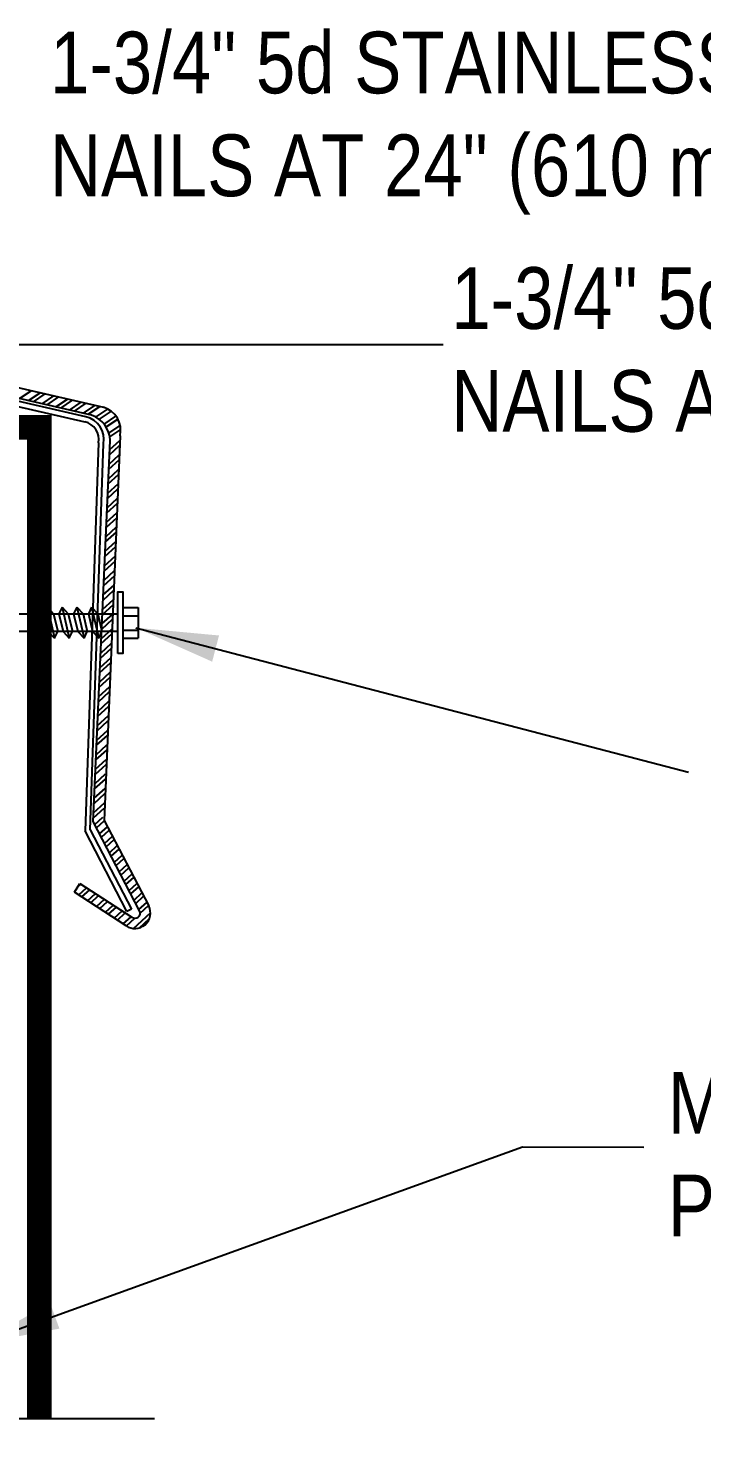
# Model space of a CAD drawing. Header units: inches. Extents: x -763.7 to -743.6, y -96.2 to -79.4.
# Drawn here: x -759.799 to -757.754, y -86.009 to -81.698 of the extents above; entities that cross this region are included whole.
import ezdxf

# ---------------------------------------------------------------- set-up
doc = ezdxf.new("R2010")
doc.units = ezdxf.units.IN
doc.header["$MEASUREMENT"] = 0
doc.layers.get('0').update_dxf_attribs({"linetype": 'CONTINUOUS'})
for name, color, linetype in [('FSBP-ACCESSORY-FIRESTONE', 7, 'CONTINUOUS'), ('FSBP-ACCESSORY-OTHER', 7, 'CONTINUOUS'), ('FSBP-ANNO-LABEL', 7, 'CONTINUOUS'), ('FSBP-ANNO-NOTE', 7, 'CONTINUOUS'), ('FSBP-MEMBRANE', 7, 'CONTINUOUS'), ('FSBP-WALL-CURB', 9, 'CONTINUOUS')]:
    doc.layers.add(name, color=color, linetype=linetype)
doc.styles.add('ARIAL_NAR', font='ARIALN.TTF')
doc.dimstyles.new('FSBP-LEADER', dxfattribs={"dimtxt": 0.1875, "dimasz": 0.25, "dimexe": 0.0625, "dimexo": 0.125, "dimgap": 0.125, "dimtad": 0, "dimtih": 1, "dimtoh": 1, "dimdec": 4, "dimzin": 0, "dimdsep": 46, "dimlunit": 4, "dimtxsty": 'ARIAL_NAR', "dimcen": 0.09375, "dimclrd": 256, "dimclre": 256, "dimclrt": 256, "dimadec": 0, "dimazin": 0, "dimtfac": 1, "dimtdec": 4, "dimtofl": 0, "dimtmove": 0, "dimatfit": 3, "dimfxl": 0, "dimtolj": 1, "dimtzin": 0, "dimlwd": -1, "dimlwe": -1, "dimarcsym": 0})

msp = doc.modelspace()

# ---------------------------------------------------------------- linework, layer by layer
for p, q in [((-759.7859, -83.458), (-759.7956, -83.4783)), ((-759.7859, -83.458), (-759.7956, -83.4783)), ((-759.7859, -83.458), (-759.7956, -83.4783)), ((-759.7859, -83.458), (-759.7956, -83.4783)), ((-759.7859, -83.458), (-759.7956, -83.4783)), ((-759.7859, -83.458), (-759.7956, -83.4783)), ((-759.7859, -83.458), (-759.7956, -83.4783)), ((-759.7859, -83.458), (-759.7956, -83.4783)), ((-759.7859, -83.458), (-759.7956, -83.4783)), ((-759.7859, -83.458), (-759.7956, -83.4783)), ((-759.7859, -83.458), (-759.7956, -83.4783)), ((-759.7859, -83.458), (-759.7956, -83.4783)), ((-759.7859, -83.458), (-759.7956, -83.4783)), ((-759.7859, -83.458), (-759.7956, -83.4783)), ((-759.7859, -83.458), (-759.7956, -83.4783)), ((-759.7859, -83.458), (-759.7956, -83.4783)), ((-759.7956, -83.4783), (-759.7831, -83.5317)), ((-759.7956, -83.4783), (-759.7831, -83.5317)), ((-759.7956, -83.4783), (-759.7831, -83.5317)), ((-759.7956, -83.4783), (-759.7831, -83.5317)), ((-759.7956, -83.4783), (-759.7831, -83.5317)), ((-759.7956, -83.4783), (-759.7831, -83.5317)), ((-759.7956, -83.4783), (-759.7831, -83.5317)), ((-759.7956, -83.4783), (-759.7831, -83.5317)), ((-759.7956, -83.4783), (-759.7831, -83.5317)), ((-759.7956, -83.4783), (-759.7831, -83.5317)), ((-759.7956, -83.4783), (-759.7831, -83.5317)), ((-759.7956, -83.4783), (-759.7831, -83.5317)), ((-759.7956, -83.4783), (-759.7831, -83.5317)), ((-759.7956, -83.4783), (-759.7831, -83.5317)), ((-759.7956, -83.4783), (-759.7831, -83.5317)), ((-759.7956, -83.4783), (-759.7831, -83.5317)), ((-759.7859, -83.458), (-759.764, -83.5521)), ((-759.7859, -83.458), (-759.7671, -83.4783)), ((-759.7859, -83.458), (-759.764, -83.5521)), ((-759.7859, -83.458), (-759.7671, -83.4783)), ((-759.7859, -83.458), (-759.764, -83.5521)), ((-759.7859, -83.458), (-759.7671, -83.4783)), ((-759.7859, -83.458), (-759.764, -83.5521)), ((-759.7859, -83.458), (-759.7671, -83.4783)), ((-759.7859, -83.458), (-759.764, -83.5521)), ((-759.7859, -83.458), (-759.7671, -83.4783)), ((-759.7859, -83.458), (-759.764, -83.5521)), ((-759.7859, -83.458), (-759.7671, -83.4783)), ((-759.7859, -83.458), (-759.764, -83.5521)), ((-759.7859, -83.458), (-759.7671, -83.4783)), ((-759.7859, -83.458), (-759.764, -83.5521)), ((-759.7859, -83.458), (-759.7671, -83.4783)), ((-759.7859, -83.458), (-759.764, -83.5521)), ((-759.7859, -83.458), (-759.7671, -83.4783)), ((-759.7859, -83.458), (-759.764, -83.5521)), ((-759.7859, -83.458), (-759.7671, -83.4783)), ((-759.7859, -83.458), (-759.764, -83.5521)), ((-759.7859, -83.458), (-759.7671, -83.4783)), ((-759.7859, -83.458), (-759.764, -83.5521)), ((-759.7859, -83.458), (-759.7671, -83.4783)), ((-759.7859, -83.458), (-759.764, -83.5521)), ((-759.7859, -83.458), (-759.7671, -83.4783)), ((-759.7859, -83.458), (-759.764, -83.5521)), ((-759.7859, -83.458), (-759.7671, -83.4783)), ((-759.7859, -83.458), (-759.764, -83.5521)), ((-759.7859, -83.458), (-759.7671, -83.4783)), ((-759.7859, -83.458), (-759.764, -83.5521)), ((-759.7859, -83.458), (-759.7671, -83.4783)), ((-759.7671, -83.4783), (-759.7546, -83.5316)), ((-759.7671, -83.4783), (-759.7546, -83.5316)), ((-759.7671, -83.4783), (-759.7546, -83.5316)), ((-759.7671, -83.4783), (-759.7546, -83.5316)), ((-759.7671, -83.4783), (-759.7546, -83.5316)), ((-759.7671, -83.4783), (-759.7546, -83.5316)), ((-759.7671, -83.4783), (-759.7546, -83.5316)), ((-759.7671, -83.4783), (-759.7546, -83.5316)), ((-759.7671, -83.4783), (-759.7546, -83.5316)), ((-759.7671, -83.4783), (-759.7546, -83.5316)), ((-759.7671, -83.4783), (-759.7546, -83.5316)), ((-759.7671, -83.4783), (-759.7546, -83.5316)), ((-759.7671, -83.4783), (-759.7546, -83.5316)), ((-759.7671, -83.4783), (-759.7546, -83.5316)), ((-759.7671, -83.4783), (-759.7546, -83.5316)), ((-759.7671, -83.4783), (-759.7546, -83.5316)), ((-759.7412, -83.458), (-759.7508, -83.4783)), ((-759.7412, -83.458), (-759.7508, -83.4783)), ((-759.7412, -83.458), (-759.7508, -83.4783)), ((-759.7412, -83.458), (-759.7508, -83.4783)), ((-759.7412, -83.458), (-759.7508, -83.4783)), ((-759.7412, -83.458), (-759.7508, -83.4783)), ((-759.7412, -83.458), (-759.7508, -83.4783)), ((-759.7412, -83.458), (-759.7508, -83.4783)), ((-759.7412, -83.458), (-759.7508, -83.4783)), ((-759.7412, -83.458), (-759.7508, -83.4783)), ((-759.7412, -83.458), (-759.7508, -83.4783)), ((-759.7412, -83.458), (-759.7508, -83.4783)), ((-759.7412, -83.458), (-759.7508, -83.4783)), ((-759.7412, -83.458), (-759.7508, -83.4783)), ((-759.7412, -83.458), (-759.7508, -83.4783)), ((-759.7412, -83.458), (-759.7508, -83.4783)), ((-759.7508, -83.4783), (-759.7383, -83.5317)), ((-759.7508, -83.4783), (-759.7383, -83.5317)), ((-759.7508, -83.4783), (-759.7383, -83.5317)), ((-759.7508, -83.4783), (-759.7383, -83.5317)), ((-759.7508, -83.4783), (-759.7383, -83.5317)), ((-759.7508, -83.4783), (-759.7383, -83.5317)), ((-759.7508, -83.4783), (-759.7383, -83.5317)), ((-759.7508, -83.4783), (-759.7383, -83.5317)), ((-759.7508, -83.4783), (-759.7383, -83.5317)), ((-759.7508, -83.4783), (-759.7383, -83.5317)), ((-759.7508, -83.4783), (-759.7383, -83.5317)), ((-759.7508, -83.4783), (-759.7383, -83.5317)), ((-759.7508, -83.4783), (-759.7383, -83.5317)), ((-759.7508, -83.4783), (-759.7383, -83.5317)), ((-759.7508, -83.4783), (-759.7383, -83.5317)), ((-759.7508, -83.4783), (-759.7383, -83.5317)), ((-759.7412, -83.458), (-759.7192, -83.5521)), ((-759.7412, -83.458), (-759.7223, -83.4783)), ((-759.7412, -83.458), (-759.7192, -83.5521)), ((-759.7412, -83.458), (-759.7223, -83.4783)), ((-759.7412, -83.458), (-759.7192, -83.5521)), ((-759.7412, -83.458), (-759.7223, -83.4783)), ((-759.7412, -83.458), (-759.7192, -83.5521)), ((-759.7412, -83.458), (-759.7223, -83.4783)), ((-759.7412, -83.458), (-759.7192, -83.5521)), ((-759.7412, -83.458), (-759.7223, -83.4783)), ((-759.7412, -83.458), (-759.7192, -83.5521)), ((-759.7412, -83.458), (-759.7223, -83.4783)), ((-759.7412, -83.458), (-759.7192, -83.5521)), ((-759.7412, -83.458), (-759.7223, -83.4783)), ((-759.7412, -83.458), (-759.7192, -83.5521)), ((-759.7412, -83.458), (-759.7223, -83.4783)), ((-759.7412, -83.458), (-759.7192, -83.5521)), ((-759.7412, -83.458), (-759.7223, -83.4783)), ((-759.7412, -83.458), (-759.7192, -83.5521)), ((-759.7412, -83.458), (-759.7223, -83.4783)), ((-759.7412, -83.458), (-759.7192, -83.5521)), ((-759.7412, -83.458), (-759.7223, -83.4783)), ((-759.7412, -83.458), (-759.7192, -83.5521)), ((-759.7412, -83.458), (-759.7223, -83.4783)), ((-759.7412, -83.458), (-759.7192, -83.5521)), ((-759.7412, -83.458), (-759.7223, -83.4783)), ((-759.7412, -83.458), (-759.7192, -83.5521)), ((-759.7412, -83.458), (-759.7223, -83.4783)), ((-759.7412, -83.458), (-759.7192, -83.5521)), ((-759.7412, -83.458), (-759.7223, -83.4783)), ((-759.7412, -83.458), (-759.7192, -83.5521)), ((-759.7412, -83.458), (-759.7223, -83.4783)), ((-759.7223, -83.4783), (-759.7098, -83.5316)), ((-759.7223, -83.4783), (-759.7098, -83.5316)), ((-759.7223, -83.4783), (-759.7098, -83.5316)), ((-759.7223, -83.4783), (-759.7098, -83.5316)), ((-759.7223, -83.4783), (-759.7098, -83.5316)), ((-759.7223, -83.4783), (-759.7098, -83.5316)), ((-759.7223, -83.4783), (-759.7098, -83.5316)), ((-759.7223, -83.4783), (-759.7098, -83.5316)), ((-759.7223, -83.4783), (-759.7098, -83.5316)), ((-759.7223, -83.4783), (-759.7098, -83.5316)), ((-759.7223, -83.4783), (-759.7098, -83.5316)), ((-759.7223, -83.4783), (-759.7098, -83.5316)), ((-759.7223, -83.4783), (-759.7098, -83.5316)), ((-759.7223, -83.4783), (-759.7098, -83.5316)), ((-759.7223, -83.4783), (-759.7098, -83.5316)), ((-759.7223, -83.4783), (-759.7098, -83.5316)), ((-759.6964, -83.458), (-759.7061, -83.4783)), ((-759.6964, -83.458), (-759.7061, -83.4783)), ((-759.6964, -83.458), (-759.7061, -83.4783)), ((-759.6964, -83.458), (-759.7061, -83.4783)), ((-759.6964, -83.458), (-759.7061, -83.4783)), ((-759.6964, -83.458), (-759.7061, -83.4783)), ((-759.6964, -83.458), (-759.7061, -83.4783)), ((-759.6964, -83.458), (-759.7061, -83.4783)), ((-759.6964, -83.458), (-759.7061, -83.4783)), ((-759.6964, -83.458), (-759.7061, -83.4783)), ((-759.6964, -83.458), (-759.7061, -83.4783)), ((-759.6964, -83.458), (-759.7061, -83.4783)), ((-759.6964, -83.458), (-759.7061, -83.4783)), ((-759.6964, -83.458), (-759.7061, -83.4783)), ((-759.6964, -83.458), (-759.7061, -83.4783)), ((-759.6964, -83.458), (-759.7061, -83.4783)), ((-759.7061, -83.4783), (-759.6936, -83.5317)), ((-759.7061, -83.4783), (-759.6936, -83.5317)), ((-759.7061, -83.4783), (-759.6936, -83.5317)), ((-759.7061, -83.4783), (-759.6936, -83.5317)), ((-759.7061, -83.4783), (-759.6936, -83.5317)), ((-759.7061, -83.4783), (-759.6936, -83.5317)), ((-759.7061, -83.4783), (-759.6936, -83.5317)), ((-759.7061, -83.4783), (-759.6936, -83.5317)), ((-759.7061, -83.4783), (-759.6936, -83.5317)), ((-759.7061, -83.4783), (-759.6936, -83.5317)), ((-759.7061, -83.4783), (-759.6936, -83.5317)), ((-759.7061, -83.4783), (-759.6936, -83.5317)), ((-759.7061, -83.4783), (-759.6936, -83.5317)), ((-759.7061, -83.4783), (-759.6936, -83.5317)), ((-759.7061, -83.4783), (-759.6936, -83.5317)), ((-759.7061, -83.4783), (-759.6936, -83.5317)), ((-759.6964, -83.458), (-759.6745, -83.5521)), ((-759.6964, -83.458), (-759.6776, -83.4783)), ((-759.6964, -83.458), (-759.6745, -83.5521)), ((-759.6964, -83.458), (-759.6776, -83.4783)), ((-759.6964, -83.458), (-759.6745, -83.5521)), ((-759.6964, -83.458), (-759.6776, -83.4783)), ((-759.6964, -83.458), (-759.6745, -83.5521)), ((-759.6964, -83.458), (-759.6776, -83.4783)), ((-759.6964, -83.458), (-759.6745, -83.5521)), ((-759.6964, -83.458), (-759.6776, -83.4783)), ((-759.6964, -83.458), (-759.6745, -83.5521)), ((-759.6964, -83.458), (-759.6776, -83.4783)), ((-759.6964, -83.458), (-759.6745, -83.5521)), ((-759.6964, -83.458), (-759.6776, -83.4783)), ((-759.6964, -83.458), (-759.6745, -83.5521)), ((-759.6964, -83.458), (-759.6776, -83.4783)), ((-759.6964, -83.458), (-759.6745, -83.5521)), ((-759.6964, -83.458), (-759.6776, -83.4783)), ((-759.6964, -83.458), (-759.6745, -83.5521)), ((-759.6964, -83.458), (-759.6776, -83.4783)), ((-759.6964, -83.458), (-759.6745, -83.5521)), ((-759.6964, -83.458), (-759.6776, -83.4783)), ((-759.6964, -83.458), (-759.6745, -83.5521)), ((-759.6964, -83.458), (-759.6776, -83.4783)), ((-759.6964, -83.458), (-759.6745, -83.5521)), ((-759.6964, -83.458), (-759.6776, -83.4783)), ((-759.6964, -83.458), (-759.6745, -83.5521)), ((-759.6964, -83.458), (-759.6776, -83.4783)), ((-759.6964, -83.458), (-759.6745, -83.5521)), ((-759.6964, -83.458), (-759.6776, -83.4783)), ((-759.6964, -83.458), (-759.6745, -83.5521)), ((-759.6964, -83.458), (-759.6776, -83.4783)), ((-759.6776, -83.4783), (-759.6651, -83.5316)), ((-759.6776, -83.4783), (-759.6651, -83.5316)), ((-759.6776, -83.4783), (-759.6651, -83.5316)), ((-759.6776, -83.4783), (-759.6651, -83.5316)), ((-759.6776, -83.4783), (-759.6651, -83.5316)), ((-759.6776, -83.4783), (-759.6651, -83.5316)), ((-759.6776, -83.4783), (-759.6651, -83.5316)), ((-759.6776, -83.4783), (-759.6651, -83.5316)), ((-759.6776, -83.4783), (-759.6651, -83.5316)), ((-759.6776, -83.4783), (-759.6651, -83.5316)), ((-759.6776, -83.4783), (-759.6651, -83.5316)), ((-759.6776, -83.4783), (-759.6651, -83.5316)), ((-759.6776, -83.4783), (-759.6651, -83.5316)), ((-759.6776, -83.4783), (-759.6651, -83.5316)), ((-759.6776, -83.4783), (-759.6651, -83.5316)), ((-759.6776, -83.4783), (-759.6651, -83.5316)), ((-759.6517, -83.458), (-759.6613, -83.4783)), ((-759.6517, -83.458), (-759.6613, -83.4783)), ((-759.6517, -83.458), (-759.6613, -83.4783)), ((-759.6517, -83.458), (-759.6613, -83.4783)), ((-759.6517, -83.458), (-759.6613, -83.4783)), ((-759.6517, -83.458), (-759.6613, -83.4783)), ((-759.6517, -83.458), (-759.6613, -83.4783)), ((-759.6517, -83.458), (-759.6613, -83.4783)), ((-759.6517, -83.458), (-759.6613, -83.4783)), ((-759.6517, -83.458), (-759.6613, -83.4783)), ((-759.6517, -83.458), (-759.6613, -83.4783)), ((-759.6517, -83.458), (-759.6613, -83.4783)), ((-759.6517, -83.458), (-759.6613, -83.4783)), ((-759.6517, -83.458), (-759.6613, -83.4783)), ((-759.6517, -83.458), (-759.6613, -83.4783)), ((-759.6517, -83.458), (-759.6613, -83.4783)), ((-759.6613, -83.4783), (-759.6488, -83.5317)), ((-759.6613, -83.4783), (-759.6488, -83.5317)), ((-759.6613, -83.4783), (-759.6488, -83.5317)), ((-759.6613, -83.4783), (-759.6488, -83.5317)), ((-759.6613, -83.4783), (-759.6488, -83.5317)), ((-759.6613, -83.4783), (-759.6488, -83.5317)), ((-759.6613, -83.4783), (-759.6488, -83.5317)), ((-759.6613, -83.4783), (-759.6488, -83.5317)), ((-759.6613, -83.4783), (-759.6488, -83.5317)), ((-759.6613, -83.4783), (-759.6488, -83.5317)), ((-759.6613, -83.4783), (-759.6488, -83.5317)), ((-759.6613, -83.4783), (-759.6488, -83.5317)), ((-759.6613, -83.4783), (-759.6488, -83.5317)), ((-759.6613, -83.4783), (-759.6488, -83.5317)), ((-759.6613, -83.4783), (-759.6488, -83.5317)), ((-759.6613, -83.4783), (-759.6488, -83.5317)), ((-759.6517, -83.458), (-759.6297, -83.5521)), ((-759.6517, -83.458), (-759.6328, -83.4783)), ((-759.6517, -83.458), (-759.6297, -83.5521)), ((-759.6517, -83.458), (-759.6328, -83.4783)), ((-759.6517, -83.458), (-759.6297, -83.5521)), ((-759.6517, -83.458), (-759.6328, -83.4783)), ((-759.6517, -83.458), (-759.6297, -83.5521)), ((-759.6517, -83.458), (-759.6328, -83.4783)), ((-759.6517, -83.458), (-759.6297, -83.5521)), ((-759.6517, -83.458), (-759.6328, -83.4783)), ((-759.6517, -83.458), (-759.6297, -83.5521)), ((-759.6517, -83.458), (-759.6328, -83.4783)), ((-759.6517, -83.458), (-759.6297, -83.5521)), ((-759.6517, -83.458), (-759.6328, -83.4783)), ((-759.6517, -83.458), (-759.6297, -83.5521)), ((-759.6517, -83.458), (-759.6328, -83.4783)), ((-759.6517, -83.458), (-759.6297, -83.5521)), ((-759.6517, -83.458), (-759.6328, -83.4783)), ((-759.6517, -83.458), (-759.6297, -83.5521)), ((-759.6517, -83.458), (-759.6328, -83.4783)), ((-759.6517, -83.458), (-759.6297, -83.5521)), ((-759.6517, -83.458), (-759.6328, -83.4783)), ((-759.6517, -83.458), (-759.6297, -83.5521)), ((-759.6517, -83.458), (-759.6328, -83.4783)), ((-759.6517, -83.458), (-759.6297, -83.5521)), ((-759.6517, -83.458), (-759.6328, -83.4783)), ((-759.6517, -83.458), (-759.6297, -83.5521)), ((-759.6517, -83.458), (-759.6328, -83.4783)), ((-759.6517, -83.458), (-759.6297, -83.5521)), ((-759.6517, -83.458), (-759.6328, -83.4783)), ((-759.6517, -83.458), (-759.6297, -83.5521)), ((-759.6517, -83.458), (-759.6328, -83.4783)), ((-759.6328, -83.4783), (-759.6203, -83.5316)), ((-759.6328, -83.4783), (-759.6203, -83.5316)), ((-759.6328, -83.4783), (-759.6203, -83.5316)), ((-759.6328, -83.4783), (-759.6203, -83.5316)), ((-759.6328, -83.4783), (-759.6203, -83.5316)), ((-759.6328, -83.4783), (-759.6203, -83.5316)), ((-759.6328, -83.4783), (-759.6203, -83.5316)), ((-759.6328, -83.4783), (-759.6203, -83.5316)), ((-759.6328, -83.4783), (-759.6203, -83.5316)), ((-759.6328, -83.4783), (-759.6203, -83.5316)), ((-759.6328, -83.4783), (-759.6203, -83.5316)), ((-759.6328, -83.4783), (-759.6203, -83.5316)), ((-759.6328, -83.4783), (-759.6203, -83.5316)), ((-759.6328, -83.4783), (-759.6203, -83.5316)), ((-759.6328, -83.4783), (-759.6203, -83.5316)), ((-759.6328, -83.4783), (-759.6203, -83.5316)), ((-759.6069, -83.458), (-759.6165, -83.4783)), ((-759.6069, -83.458), (-759.6165, -83.4783)), ((-759.6069, -83.458), (-759.6165, -83.4783)), ((-759.6069, -83.458), (-759.6165, -83.4783)), ((-759.6069, -83.458), (-759.6165, -83.4783)), ((-759.6069, -83.458), (-759.6165, -83.4783)), ((-759.6069, -83.458), (-759.6165, -83.4783)), ((-759.6069, -83.458), (-759.6165, -83.4783)), ((-759.6069, -83.458), (-759.6165, -83.4783)), ((-759.6069, -83.458), (-759.6165, -83.4783)), ((-759.6069, -83.458), (-759.6165, -83.4783)), ((-759.6069, -83.458), (-759.6165, -83.4783)), ((-759.6069, -83.458), (-759.6165, -83.4783)), ((-759.6069, -83.458), (-759.6165, -83.4783)), ((-759.6069, -83.458), (-759.6165, -83.4783)), ((-759.6069, -83.458), (-759.6165, -83.4783)), ((-759.6165, -83.4783), (-759.604, -83.5317)), ((-759.6165, -83.4783), (-759.604, -83.5317)), ((-759.6165, -83.4783), (-759.604, -83.5317)), ((-759.6165, -83.4783), (-759.604, -83.5317)), ((-759.6165, -83.4783), (-759.604, -83.5317)), ((-759.6165, -83.4783), (-759.604, -83.5317)), ((-759.6165, -83.4783), (-759.604, -83.5317)), ((-759.6165, -83.4783), (-759.604, -83.5317)), ((-759.6165, -83.4783), (-759.604, -83.5317)), ((-759.6165, -83.4783), (-759.604, -83.5317)), ((-759.6165, -83.4783), (-759.604, -83.5317)), ((-759.6165, -83.4783), (-759.604, -83.5317)), ((-759.6165, -83.4783), (-759.604, -83.5317)), ((-759.6165, -83.4783), (-759.604, -83.5317)), ((-759.6165, -83.4783), (-759.604, -83.5317)), ((-759.6165, -83.4783), (-759.604, -83.5317)), ((-759.6069, -83.458), (-759.5849, -83.5521)), ((-759.6069, -83.458), (-759.588, -83.4783)), ((-759.6069, -83.458), (-759.5849, -83.5521)), ((-759.6069, -83.458), (-759.588, -83.4783)), ((-759.6069, -83.458), (-759.5849, -83.5521)), ((-759.6069, -83.458), (-759.588, -83.4783)), ((-759.6069, -83.458), (-759.5849, -83.5521)), ((-759.6069, -83.458), (-759.588, -83.4783)), ((-759.6069, -83.458), (-759.5849, -83.5521)), ((-759.6069, -83.458), (-759.588, -83.4783)), ((-759.6069, -83.458), (-759.5849, -83.5521)), ((-759.6069, -83.458), (-759.588, -83.4783)), ((-759.6069, -83.458), (-759.5849, -83.5521)), ((-759.6069, -83.458), (-759.588, -83.4783)), ((-759.6069, -83.458), (-759.5849, -83.5521)), ((-759.6069, -83.458), (-759.588, -83.4783)), ((-759.6069, -83.458), (-759.5849, -83.5521)), ((-759.6069, -83.458), (-759.588, -83.4783)), ((-759.6069, -83.458), (-759.5849, -83.5521)), ((-759.6069, -83.458), (-759.588, -83.4783)), ((-759.6069, -83.458), (-759.5849, -83.5521)), ((-759.6069, -83.458), (-759.588, -83.4783)), ((-759.6069, -83.458), (-759.5849, -83.5521)), ((-759.6069, -83.458), (-759.588, -83.4783)), ((-759.6069, -83.458), (-759.5849, -83.5521)), ((-759.6069, -83.458), (-759.588, -83.4783)), ((-759.6069, -83.458), (-759.5849, -83.5521)), ((-759.6069, -83.458), (-759.588, -83.4783)), ((-759.6069, -83.458), (-759.5849, -83.5521)), ((-759.6069, -83.458), (-759.588, -83.4783)), ((-759.6069, -83.458), (-759.5849, -83.5521)), ((-759.6069, -83.458), (-759.588, -83.4783)), ((-759.588, -83.4783), (-759.5755, -83.5316)), ((-759.588, -83.4783), (-759.5755, -83.5316)), ((-759.588, -83.4783), (-759.5755, -83.5316)), ((-759.588, -83.4783), (-759.5755, -83.5316)), ((-759.588, -83.4783), (-759.5755, -83.5316)), ((-759.588, -83.4783), (-759.5755, -83.5316)), ((-759.588, -83.4783), (-759.5755, -83.5316)), ((-759.588, -83.4783), (-759.5755, -83.5316)), ((-759.588, -83.4783), (-759.5755, -83.5316)), ((-759.588, -83.4783), (-759.5755, -83.5316)), ((-759.588, -83.4783), (-759.5755, -83.5316)), ((-759.588, -83.4783), (-759.5755, -83.5316)), ((-759.588, -83.4783), (-759.5755, -83.5316)), ((-759.588, -83.4783), (-759.5755, -83.5316)), ((-759.588, -83.4783), (-759.5755, -83.5316)), ((-759.588, -83.4783), (-759.5755, -83.5316)), ((-759.5117, -83.459), (-759.4654, -83.459)), ((-759.5117, -83.4837), (-759.4654, -83.4837)), ((-759.4654, -83.459), (-759.4654, -83.5522)), ((-759.7831, -83.5317), (-759.764, -83.5521)), ((-759.7831, -83.5317), (-759.764, -83.5521)), ((-759.7831, -83.5317), (-759.764, -83.5521)), ((-759.7831, -83.5317), (-759.764, -83.5521)), ((-759.7831, -83.5317), (-759.764, -83.5521)), ((-759.7831, -83.5317), (-759.764, -83.5521)), ((-759.7831, -83.5317), (-759.764, -83.5521)), ((-759.7831, -83.5317), (-759.764, -83.5521)), ((-759.7831, -83.5317), (-759.764, -83.5521)), ((-759.7831, -83.5317), (-759.764, -83.5521)), ((-759.7831, -83.5317), (-759.764, -83.5521)), ((-759.7831, -83.5317), (-759.764, -83.5521)), ((-759.7831, -83.5317), (-759.764, -83.5521)), ((-759.7831, -83.5317), (-759.764, -83.5521)), ((-759.7831, -83.5317), (-759.764, -83.5521)), ((-759.7831, -83.5317), (-759.764, -83.5521)), ((-759.764, -83.5515), (-759.7545, -83.5313)), ((-759.764, -83.5515), (-759.7545, -83.5313)), ((-759.764, -83.5521), (-759.7545, -83.5313)), ((-759.764, -83.5515), (-759.7545, -83.5313)), ((-759.764, -83.5515), (-759.7545, -83.5313)), ((-759.764, -83.5521), (-759.7545, -83.5313)), ((-759.764, -83.5515), (-759.7545, -83.5313)), ((-759.764, -83.5515), (-759.7545, -83.5313)), ((-759.764, -83.5521), (-759.7545, -83.5313)), ((-759.764, -83.5515), (-759.7545, -83.5313)), ((-759.764, -83.5515), (-759.7545, -83.5313)), ((-759.764, -83.5521), (-759.7545, -83.5313)), ((-759.764, -83.5515), (-759.7545, -83.5313)), ((-759.764, -83.5515), (-759.7545, -83.5313)), ((-759.764, -83.5521), (-759.7545, -83.5313)), ((-759.764, -83.5515), (-759.7545, -83.5313)), ((-759.764, -83.5515), (-759.7545, -83.5313)), ((-759.764, -83.5521), (-759.7545, -83.5313)), ((-759.764, -83.5515), (-759.7545, -83.5313)), ((-759.764, -83.5515), (-759.7545, -83.5313)), ((-759.764, -83.5521), (-759.7545, -83.5313)), ((-759.764, -83.5515), (-759.7545, -83.5313)), ((-759.764, -83.5515), (-759.7545, -83.5313)), ((-759.764, -83.5521), (-759.7545, -83.5313)), ((-759.764, -83.5515), (-759.7545, -83.5313)), ((-759.764, -83.5515), (-759.7545, -83.5313)), ((-759.764, -83.5521), (-759.7545, -83.5313)), ((-759.764, -83.5515), (-759.7545, -83.5313)), ((-759.764, -83.5515), (-759.7545, -83.5313)), ((-759.764, -83.5521), (-759.7545, -83.5313)), ((-759.764, -83.5515), (-759.7545, -83.5313)), ((-759.764, -83.5515), (-759.7545, -83.5313)), ((-759.764, -83.5521), (-759.7545, -83.5313)), ((-759.764, -83.5515), (-759.7545, -83.5313)), ((-759.764, -83.5515), (-759.7545, -83.5313)), ((-759.764, -83.5521), (-759.7545, -83.5313)), ((-759.764, -83.5515), (-759.7545, -83.5313)), ((-759.764, -83.5515), (-759.7545, -83.5313)), ((-759.764, -83.5521), (-759.7545, -83.5313)), ((-759.764, -83.5515), (-759.7545, -83.5313)), ((-759.764, -83.5515), (-759.7545, -83.5313)), ((-759.764, -83.5521), (-759.7545, -83.5313)), ((-759.764, -83.5515), (-759.7545, -83.5313)), ((-759.764, -83.5515), (-759.7545, -83.5313)), ((-759.764, -83.5521), (-759.7545, -83.5313)), ((-759.764, -83.5515), (-759.7545, -83.5313)), ((-759.764, -83.5515), (-759.7545, -83.5313)), ((-759.764, -83.5521), (-759.7545, -83.5313)), ((-759.7383, -83.5317), (-759.7192, -83.5521)), ((-759.7383, -83.5317), (-759.7192, -83.5521)), ((-759.7383, -83.5317), (-759.7192, -83.5521)), ((-759.7383, -83.5317), (-759.7192, -83.5521)), ((-759.7383, -83.5317), (-759.7192, -83.5521)), ((-759.7383, -83.5317), (-759.7192, -83.5521)), ((-759.7383, -83.5317), (-759.7192, -83.5521)), ((-759.7383, -83.5317), (-759.7192, -83.5521)), ((-759.7383, -83.5317), (-759.7192, -83.5521)), ((-759.7383, -83.5317), (-759.7192, -83.5521)), ((-759.7383, -83.5317), (-759.7192, -83.5521)), ((-759.7383, -83.5317), (-759.7192, -83.5521)), ((-759.7383, -83.5317), (-759.7192, -83.5521)), ((-759.7383, -83.5317), (-759.7192, -83.5521)), ((-759.7383, -83.5317), (-759.7192, -83.5521)), ((-759.7383, -83.5317), (-759.7192, -83.5521)), ((-759.7192, -83.5515), (-759.7097, -83.5313)), ((-759.7192, -83.5515), (-759.7097, -83.5313)), ((-759.7192, -83.5521), (-759.7097, -83.5313)), ((-759.7192, -83.5515), (-759.7097, -83.5313)), ((-759.7192, -83.5515), (-759.7097, -83.5313)), ((-759.7192, -83.5521), (-759.7097, -83.5313)), ((-759.7192, -83.5515), (-759.7097, -83.5313)), ((-759.7192, -83.5515), (-759.7097, -83.5313)), ((-759.7192, -83.5521), (-759.7097, -83.5313)), ((-759.7192, -83.5515), (-759.7097, -83.5313)), ((-759.7192, -83.5515), (-759.7097, -83.5313)), ((-759.7192, -83.5521), (-759.7097, -83.5313)), ((-759.7192, -83.5515), (-759.7097, -83.5313)), ((-759.7192, -83.5515), (-759.7097, -83.5313)), ((-759.7192, -83.5521), (-759.7097, -83.5313)), ((-759.7192, -83.5515), (-759.7097, -83.5313)), ((-759.7192, -83.5515), (-759.7097, -83.5313)), ((-759.7192, -83.5521), (-759.7097, -83.5313)), ((-759.7192, -83.5515), (-759.7097, -83.5313)), ((-759.7192, -83.5515), (-759.7097, -83.5313)), ((-759.7192, -83.5521), (-759.7097, -83.5313)), ((-759.7192, -83.5515), (-759.7097, -83.5313)), ((-759.7192, -83.5515), (-759.7097, -83.5313)), ((-759.7192, -83.5521), (-759.7097, -83.5313)), ((-759.7192, -83.5515), (-759.7097, -83.5313)), ((-759.7192, -83.5515), (-759.7097, -83.5313)), ((-759.7192, -83.5521), (-759.7097, -83.5313)), ((-759.7192, -83.5515), (-759.7097, -83.5313)), ((-759.7192, -83.5515), (-759.7097, -83.5313)), ((-759.7192, -83.5521), (-759.7097, -83.5313)), ((-759.7192, -83.5515), (-759.7097, -83.5313)), ((-759.7192, -83.5515), (-759.7097, -83.5313)), ((-759.7192, -83.5521), (-759.7097, -83.5313)), ((-759.7192, -83.5515), (-759.7097, -83.5313)), ((-759.7192, -83.5515), (-759.7097, -83.5313)), ((-759.7192, -83.5521), (-759.7097, -83.5313)), ((-759.7192, -83.5515), (-759.7097, -83.5313)), ((-759.7192, -83.5515), (-759.7097, -83.5313)), ((-759.7192, -83.5521), (-759.7097, -83.5313)), ((-759.7192, -83.5515), (-759.7097, -83.5313)), ((-759.7192, -83.5515), (-759.7097, -83.5313)), ((-759.7192, -83.5521), (-759.7097, -83.5313)), ((-759.7192, -83.5515), (-759.7097, -83.5313)), ((-759.7192, -83.5515), (-759.7097, -83.5313)), ((-759.7192, -83.5521), (-759.7097, -83.5313)), ((-759.7192, -83.5515), (-759.7097, -83.5313)), ((-759.7192, -83.5515), (-759.7097, -83.5313)), ((-759.7192, -83.5521), (-759.7097, -83.5313)), ((-759.6936, -83.5317), (-759.6745, -83.5521)), ((-759.6936, -83.5317), (-759.6745, -83.5521)), ((-759.6936, -83.5317), (-759.6745, -83.5521)), ((-759.6936, -83.5317), (-759.6745, -83.5521)), ((-759.6936, -83.5317), (-759.6745, -83.5521)), ((-759.6936, -83.5317), (-759.6745, -83.5521)), ((-759.6936, -83.5317), (-759.6745, -83.5521)), ((-759.6936, -83.5317), (-759.6745, -83.5521)), ((-759.6936, -83.5317), (-759.6745, -83.5521)), ((-759.6936, -83.5317), (-759.6745, -83.5521)), ((-759.6936, -83.5317), (-759.6745, -83.5521)), ((-759.6936, -83.5317), (-759.6745, -83.5521)), ((-759.6936, -83.5317), (-759.6745, -83.5521)), ((-759.6936, -83.5317), (-759.6745, -83.5521)), ((-759.6936, -83.5317), (-759.6745, -83.5521)), ((-759.6936, -83.5317), (-759.6745, -83.5521)), ((-759.6745, -83.5515), (-759.6649, -83.5313)), ((-759.6745, -83.5515), (-759.6649, -83.5313)), ((-759.6745, -83.5521), (-759.6649, -83.5313)), ((-759.6745, -83.5515), (-759.6649, -83.5313)), ((-759.6745, -83.5515), (-759.6649, -83.5313)), ((-759.6745, -83.5521), (-759.6649, -83.5313)), ((-759.6745, -83.5515), (-759.6649, -83.5313)), ((-759.6745, -83.5515), (-759.6649, -83.5313)), ((-759.6745, -83.5521), (-759.6649, -83.5313)), ((-759.6745, -83.5515), (-759.6649, -83.5313)), ((-759.6745, -83.5515), (-759.6649, -83.5313)), ((-759.6745, -83.5521), (-759.6649, -83.5313)), ((-759.6745, -83.5515), (-759.6649, -83.5313)), ((-759.6745, -83.5515), (-759.6649, -83.5313)), ((-759.6745, -83.5521), (-759.6649, -83.5313)), ((-759.6745, -83.5515), (-759.6649, -83.5313)), ((-759.6745, -83.5515), (-759.6649, -83.5313)), ((-759.6745, -83.5521), (-759.6649, -83.5313)), ((-759.6745, -83.5515), (-759.6649, -83.5313)), ((-759.6745, -83.5515), (-759.6649, -83.5313)), ((-759.6745, -83.5521), (-759.6649, -83.5313)), ((-759.6745, -83.5515), (-759.6649, -83.5313)), ((-759.6745, -83.5515), (-759.6649, -83.5313)), ((-759.6745, -83.5521), (-759.6649, -83.5313)), ((-759.6745, -83.5515), (-759.6649, -83.5313)), ((-759.6745, -83.5515), (-759.6649, -83.5313)), ((-759.6745, -83.5521), (-759.6649, -83.5313)), ((-759.6745, -83.5515), (-759.6649, -83.5313)), ((-759.6745, -83.5515), (-759.6649, -83.5313)), ((-759.6745, -83.5521), (-759.6649, -83.5313)), ((-759.6745, -83.5515), (-759.6649, -83.5313)), ((-759.6745, -83.5515), (-759.6649, -83.5313)), ((-759.6745, -83.5521), (-759.6649, -83.5313)), ((-759.6745, -83.5515), (-759.6649, -83.5313)), ((-759.6745, -83.5515), (-759.6649, -83.5313)), ((-759.6745, -83.5521), (-759.6649, -83.5313)), ((-759.6745, -83.5515), (-759.6649, -83.5313)), ((-759.6745, -83.5515), (-759.6649, -83.5313)), ((-759.6745, -83.5521), (-759.6649, -83.5313)), ((-759.6745, -83.5515), (-759.6649, -83.5313)), ((-759.6745, -83.5515), (-759.6649, -83.5313)), ((-759.6745, -83.5521), (-759.6649, -83.5313)), ((-759.6745, -83.5515), (-759.6649, -83.5313)), ((-759.6745, -83.5515), (-759.6649, -83.5313)), ((-759.6745, -83.5521), (-759.6649, -83.5313)), ((-759.6745, -83.5515), (-759.6649, -83.5313)), ((-759.6745, -83.5515), (-759.6649, -83.5313)), ((-759.6745, -83.5521), (-759.6649, -83.5313)), ((-759.6488, -83.5317), (-759.6297, -83.5521)), ((-759.6488, -83.5317), (-759.6297, -83.5521)), ((-759.6488, -83.5317), (-759.6297, -83.5521)), ((-759.6488, -83.5317), (-759.6297, -83.5521)), ((-759.6488, -83.5317), (-759.6297, -83.5521)), ((-759.6488, -83.5317), (-759.6297, -83.5521)), ((-759.6488, -83.5317), (-759.6297, -83.5521)), ((-759.6488, -83.5317), (-759.6297, -83.5521)), ((-759.6488, -83.5317), (-759.6297, -83.5521)), ((-759.6488, -83.5317), (-759.6297, -83.5521)), ((-759.6488, -83.5317), (-759.6297, -83.5521)), ((-759.6488, -83.5317), (-759.6297, -83.5521)), ((-759.6488, -83.5317), (-759.6297, -83.5521)), ((-759.6488, -83.5317), (-759.6297, -83.5521)), ((-759.6488, -83.5317), (-759.6297, -83.5521)), ((-759.6488, -83.5317), (-759.6297, -83.5521)), ((-759.6297, -83.5515), (-759.6202, -83.5313)), ((-759.6297, -83.5515), (-759.6202, -83.5313)), ((-759.6297, -83.5521), (-759.6202, -83.5313)), ((-759.6297, -83.5515), (-759.6202, -83.5313)), ((-759.6297, -83.5515), (-759.6202, -83.5313)), ((-759.6297, -83.5521), (-759.6202, -83.5313)), ((-759.6297, -83.5515), (-759.6202, -83.5313)), ((-759.6297, -83.5515), (-759.6202, -83.5313)), ((-759.6297, -83.5521), (-759.6202, -83.5313)), ((-759.6297, -83.5515), (-759.6202, -83.5313)), ((-759.6297, -83.5515), (-759.6202, -83.5313)), ((-759.6297, -83.5521), (-759.6202, -83.5313)), ((-759.6297, -83.5515), (-759.6202, -83.5313)), ((-759.6297, -83.5515), (-759.6202, -83.5313)), ((-759.6297, -83.5521), (-759.6202, -83.5313)), ((-759.6297, -83.5515), (-759.6202, -83.5313)), ((-759.6297, -83.5515), (-759.6202, -83.5313)), ((-759.6297, -83.5521), (-759.6202, -83.5313)), ((-759.6297, -83.5515), (-759.6202, -83.5313)), ((-759.6297, -83.5515), (-759.6202, -83.5313)), ((-759.6297, -83.5521), (-759.6202, -83.5313)), ((-759.6297, -83.5515), (-759.6202, -83.5313)), ((-759.6297, -83.5515), (-759.6202, -83.5313)), ((-759.6297, -83.5521), (-759.6202, -83.5313)), ((-759.6297, -83.5515), (-759.6202, -83.5313)), ((-759.6297, -83.5515), (-759.6202, -83.5313)), ((-759.6297, -83.5521), (-759.6202, -83.5313)), ((-759.6297, -83.5515), (-759.6202, -83.5313)), ((-759.6297, -83.5515), (-759.6202, -83.5313)), ((-759.6297, -83.5521), (-759.6202, -83.5313)), ((-759.6297, -83.5515), (-759.6202, -83.5313)), ((-759.6297, -83.5515), (-759.6202, -83.5313)), ((-759.6297, -83.5521), (-759.6202, -83.5313)), ((-759.6297, -83.5515), (-759.6202, -83.5313)), ((-759.6297, -83.5515), (-759.6202, -83.5313)), ((-759.6297, -83.5521), (-759.6202, -83.5313)), ((-759.6297, -83.5515), (-759.6202, -83.5313)), ((-759.6297, -83.5515), (-759.6202, -83.5313)), ((-759.6297, -83.5521), (-759.6202, -83.5313)), ((-759.6297, -83.5515), (-759.6202, -83.5313)), ((-759.6297, -83.5515), (-759.6202, -83.5313)), ((-759.6297, -83.5521), (-759.6202, -83.5313)), ((-759.6297, -83.5515), (-759.6202, -83.5313)), ((-759.6297, -83.5515), (-759.6202, -83.5313)), ((-759.6297, -83.5521), (-759.6202, -83.5313)), ((-759.6297, -83.5515), (-759.6202, -83.5313)), ((-759.6297, -83.5515), (-759.6202, -83.5313)), ((-759.6297, -83.5521), (-759.6202, -83.5313)), ((-759.604, -83.5317), (-759.5849, -83.5521)), ((-759.604, -83.5317), (-759.5849, -83.5521)), ((-759.604, -83.5317), (-759.5849, -83.5521)), ((-759.604, -83.5317), (-759.5849, -83.5521)), ((-759.604, -83.5317), (-759.5849, -83.5521)), ((-759.604, -83.5317), (-759.5849, -83.5521)), ((-759.604, -83.5317), (-759.5849, -83.5521)), ((-759.604, -83.5317), (-759.5849, -83.5521)), ((-759.604, -83.5317), (-759.5849, -83.5521)), ((-759.604, -83.5317), (-759.5849, -83.5521)), ((-759.604, -83.5317), (-759.5849, -83.5521)), ((-759.604, -83.5317), (-759.5849, -83.5521)), ((-759.604, -83.5317), (-759.5849, -83.5521)), ((-759.604, -83.5317), (-759.5849, -83.5521)), ((-759.604, -83.5317), (-759.5849, -83.5521)), ((-759.604, -83.5317), (-759.5849, -83.5521)), ((-759.5849, -83.5515), (-759.5754, -83.5313)), ((-759.5849, -83.5515), (-759.5754, -83.5313)), ((-759.5849, -83.5521), (-759.5754, -83.5313)), ((-759.5849, -83.5515), (-759.5754, -83.5313)), ((-759.5849, -83.5515), (-759.5754, -83.5313)), ((-759.5849, -83.5521), (-759.5754, -83.5313)), ((-759.5849, -83.5515), (-759.5754, -83.5313)), ((-759.5849, -83.5515), (-759.5754, -83.5313)), ((-759.5849, -83.5521), (-759.5754, -83.5313)), ((-759.5849, -83.5515), (-759.5754, -83.5313)), ((-759.5849, -83.5515), (-759.5754, -83.5313)), ((-759.5849, -83.5521), (-759.5754, -83.5313)), ((-759.5849, -83.5515), (-759.5754, -83.5313)), ((-759.5849, -83.5515), (-759.5754, -83.5313)), ((-759.5849, -83.5521), (-759.5754, -83.5313)), ((-759.5849, -83.5515), (-759.5754, -83.5313)), ((-759.5849, -83.5515), (-759.5754, -83.5313)), ((-759.5849, -83.5521), (-759.5754, -83.5313)), ((-759.5849, -83.5515), (-759.5754, -83.5313)), ((-759.5849, -83.5515), (-759.5754, -83.5313)), ((-759.5849, -83.5521), (-759.5754, -83.5313)), ((-759.5849, -83.5515), (-759.5754, -83.5313)), ((-759.5849, -83.5515), (-759.5754, -83.5313)), ((-759.5849, -83.5521), (-759.5754, -83.5313)), ((-759.5849, -83.5515), (-759.5754, -83.5313)), ((-759.5849, -83.5515), (-759.5754, -83.5313)), ((-759.5849, -83.5521), (-759.5754, -83.5313)), ((-759.5849, -83.5515), (-759.5754, -83.5313)), ((-759.5849, -83.5515), (-759.5754, -83.5313)), ((-759.5849, -83.5521), (-759.5754, -83.5313)), ((-759.5849, -83.5515), (-759.5754, -83.5313)), ((-759.5849, -83.5515), (-759.5754, -83.5313)), ((-759.5849, -83.5521), (-759.5754, -83.5313)), ((-759.5849, -83.5515), (-759.5754, -83.5313)), ((-759.5849, -83.5515), (-759.5754, -83.5313)), ((-759.5849, -83.5521), (-759.5754, -83.5313)), ((-759.5849, -83.5515), (-759.5754, -83.5313)), ((-759.5849, -83.5515), (-759.5754, -83.5313)), ((-759.5849, -83.5521), (-759.5754, -83.5313)), ((-759.5849, -83.5515), (-759.5754, -83.5313)), ((-759.5849, -83.5515), (-759.5754, -83.5313)), ((-759.5849, -83.5521), (-759.5754, -83.5313)), ((-759.5849, -83.5515), (-759.5754, -83.5313)), ((-759.5849, -83.5515), (-759.5754, -83.5313)), ((-759.5849, -83.5521), (-759.5754, -83.5313)), ((-759.5849, -83.5515), (-759.5754, -83.5313)), ((-759.5849, -83.5515), (-759.5754, -83.5313)), ((-759.5849, -83.5521), (-759.5754, -83.5313)), ((-759.5117, -83.5276), (-759.4654, -83.5276)), ((-759.5117, -83.5522), (-759.4654, -83.5522))]:
    msp.add_line(p, q)
at = {"layer": 'FSBP-ACCESSORY-FIRESTONE'}
for p, q in [((-762.5246, -82.1688), (-759.571, -82.8501)), ((-759.6074, -82.8738), (-762.5001, -82.2066)), ((-762.4899, -82.2342), (-759.6276, -82.8944)), ((-759.6241, -82.8792), (-762.4864, -82.219)), ((-759.8254, -82.8235), (-759.7899, -82.7996)), ((-759.7984, -82.8297), (-759.763, -82.8058)), ((-759.7837, -82.8331), (-759.7483, -82.8092)), ((-759.7568, -82.8393), (-759.7214, -82.8154)), ((-759.7421, -82.8427), (-759.7067, -82.8188)), ((-759.7152, -82.8489), (-759.6797, -82.825)), ((-759.7004, -82.8523), (-759.665, -82.8284)), ((-759.6735, -82.8585), (-759.6381, -82.8346)), ((-759.6588, -82.8619), (-759.6234, -82.838)), ((-759.6319, -82.8681), (-759.5965, -82.8442)), ((-759.6172, -82.8715), (-759.5818, -82.8476)), ((-759.5925, -82.8793), (-759.5569, -82.8552)), ((-759.5825, -82.8858), (-759.5467, -82.8617)), ((-759.5688, -82.901), (-759.5328, -82.8767)), ((-759.5625, -82.91), (-759.5269, -82.886)), ((-759.5204, -82.9365), (-759.5687, -84.1056)), ((-759.5541, -82.9288), (-759.5199, -82.9057)), ((-759.5515, -82.9403), (-759.5185, -82.9181)), ((-759.5862, -82.9581), (-759.6266, -84.1379)), ((-759.6108, -84.1344), (-759.5709, -82.9611)), ((-759.6019, -84.1095), (-759.5505, -82.9509)), ((-759.5525, -82.9945), (-759.5216, -82.9662)), ((-759.5518, -82.9789), (-759.521, -82.9507)), ((-759.5544, -83.0386), (-759.5234, -83.0103)), ((-759.5537, -83.023), (-759.5228, -82.9947)), ((-759.5564, -83.0828), (-759.5252, -83.0543)), ((-759.5557, -83.0672), (-759.5246, -83.0387)), ((-759.5583, -83.1269), (-759.5271, -83.0983)), ((-759.5576, -83.1113), (-759.5264, -83.0827)), ((-759.5603, -83.1711), (-759.5289, -83.1423)), ((-759.5596, -83.1555), (-759.5282, -83.1268)), ((-759.5623, -83.2152), (-759.5296, -83.1854)), ((-759.5616, -83.1996), (-759.5301, -83.1708)), ((-759.5642, -83.2594), (-759.5316, -83.2295)), ((-759.5635, -83.2438), (-759.5309, -83.2139)), ((-759.5662, -83.3035), (-759.5336, -83.2737)), ((-759.5655, -83.2879), (-759.5329, -83.2581)), ((-759.5681, -83.3477), (-759.5355, -83.3178)), ((-759.5674, -83.3321), (-759.5348, -83.3022)), ((-759.5701, -83.3918), (-759.5375, -83.362)), ((-759.5694, -83.3762), (-759.5368, -83.3464)), ((-759.572, -83.436), (-759.5394, -83.4062)), ((-759.5713, -83.4204), (-759.5387, -83.3905)), ((-759.574, -83.4801), (-759.5414, -83.4503)), ((-759.5733, -83.4645), (-759.5407, -83.4347)), ((-759.576, -83.5243), (-759.5433, -83.4945)), ((-759.5753, -83.5087), (-759.5427, -83.4788)), ((-759.5779, -83.5684), (-759.5453, -83.5386)), ((-759.5772, -83.5528), (-759.5446, -83.523)), ((-759.5799, -83.6126), (-759.5473, -83.5828)), ((-759.5792, -83.597), (-759.5466, -83.5671)), ((-759.5818, -83.6567), (-759.5492, -83.6269)), ((-759.5811, -83.6411), (-759.5485, -83.6113)), ((-759.5838, -83.7009), (-759.5512, -83.6711)), ((-759.5831, -83.6853), (-759.5505, -83.6554)), ((-759.585, -83.7294), (-759.5524, -83.6996)), ((-759.587, -83.7736), (-759.5544, -83.7437)), ((-759.5857, -83.745), (-759.5531, -83.7152)), ((-759.589, -83.8177), (-759.5564, -83.7879)), ((-759.5877, -83.7892), (-759.5551, -83.7594)), ((-759.5909, -83.8619), (-759.5583, -83.832)), ((-759.5897, -83.8333), (-759.5571, -83.8035)), ((-759.5929, -83.906), (-759.5603, -83.8762)), ((-759.5916, -83.8775), (-759.559, -83.8477)), ((-759.5948, -83.9502), (-759.5622, -83.9204)), ((-759.5936, -83.9216), (-759.561, -83.8918)), ((-759.5968, -83.9943), (-759.5642, -83.9645)), ((-759.5955, -83.9658), (-759.5629, -83.936)), ((-759.5987, -84.0385), (-759.5661, -84.0087)), ((-759.5975, -84.0099), (-759.5649, -83.9801)), ((-759.6007, -84.0826), (-759.5681, -84.0528)), ((-759.5994, -84.0541), (-759.5668, -84.0243)), ((-759.6014, -84.0982), (-759.5688, -84.0684)), ((-759.5973, -84.1182), (-759.5725, -84.0955)), ((-759.4995, -84.3824), (-759.6266, -84.1379)), ((-759.6108, -84.1344), (-759.4857, -84.3752)), ((-759.4612, -84.3803), (-759.6019, -84.1095)), ((-759.5921, -84.1284), (-759.5682, -84.1066)), ((-759.5824, -84.147), (-759.5586, -84.1251)), ((-759.5772, -84.1571), (-759.5533, -84.1353)), ((-759.5687, -84.1056), (-759.4334, -84.3659)), ((-759.5675, -84.1757), (-759.5436, -84.1538)), ((-759.5622, -84.1858), (-759.5384, -84.164)), ((-759.5526, -84.2044), (-759.5287, -84.1825)), ((-759.5473, -84.2145), (-759.5234, -84.1927)), ((-759.5377, -84.2331), (-759.5138, -84.2112)), ((-759.5324, -84.2432), (-759.5085, -84.2214)), ((-759.5228, -84.2618), (-759.4989, -84.2399)), ((-759.5175, -84.2719), (-759.4936, -84.2501)), ((-759.5078, -84.2905), (-759.484, -84.2686)), ((-759.6591, -84.3237), (-759.6421, -84.2975)), ((-759.6481, -84.3067), (-759.6397, -84.2991)), ((-759.646, -84.3322), (-759.6222, -84.3104)), ((-759.6421, -84.2975), (-759.4845, -84.3999)), ((-759.6364, -84.3384), (-759.6126, -84.3166)), ((-759.5026, -84.3006), (-759.4787, -84.2788)), ((-759.4929, -84.3192), (-759.469, -84.2974)), ((-759.4876, -84.3293), (-759.4638, -84.3075)), ((-759.5022, -84.4257), (-759.6591, -84.3237)), ((-759.619, -84.3498), (-759.5951, -84.328)), ((-759.6094, -84.356), (-759.5856, -84.3342)), ((-759.5919, -84.3674), (-759.5681, -84.3456)), ((-759.5823, -84.3736), (-759.5585, -84.3518)), ((-759.478, -84.3479), (-759.4541, -84.3261)), ((-759.4727, -84.358), (-759.4489, -84.3362)), ((-759.4631, -84.3766), (-759.4392, -84.3548)), ((-759.5648, -84.385), (-759.541, -84.3632)), ((-759.5552, -84.3912), (-759.5314, -84.3694)), ((-759.5378, -84.4026), (-759.5139, -84.3808)), ((-759.5282, -84.4088), (-759.5044, -84.387)), ((-759.5107, -84.4202), (-759.4869, -84.3984)), ((-759.5011, -84.4264), (-759.4757, -84.4031)), ((-759.4857, -84.3752), (-759.4995, -84.3824)), ((-759.4797, -84.4341), (-759.4282, -84.387)), ((-759.4594, -84.3882), (-759.4339, -84.3649)), ((-759.4613, -84.4323), (-759.4316, -84.4051))]:
    msp.add_line(p, q, dxfattribs=at)
for centre, radius, start, end in [((-759.5914, -82.9201), 0.0729, 346.9667, 73.7531), ((-759.6399, -82.9477), 0.0547, 349.0117, 77.0117), ((-759.6399, -82.9477), 0.0703, 349.0117, 77.0117), ((-759.6344, -82.9533), 0.0839, 1.6136, 71.2059), ((-759.475, -84.3875), 0.0469, 234.5591, 27.4616), ((-759.475, -84.3875), 0.0156, 232.7867, 27.4616)]:
    msp.add_arc(centre, radius, start, end, dxfattribs=at)
at = {"layer": 'FSBP-ACCESSORY-OTHER'}
for p, q in [((-760.311, -83.4783), (-759.5273, -83.478)), ((-759.5273, -83.5313), (-760.311, -83.5317))]:
    msp.add_line(p, q, dxfattribs=at)
msp.add_lwpolyline([(-759.5273, -83.5984), (-759.5274, -83.4109), (-759.5117, -83.4109), (-759.5116, -83.5984)], close=True, dxfattribs=at)
at = {"layer": 'FSBP-MEMBRANE', "const_width": 0.075}
msp.add_lwpolyline([(-760.3413, -82.9111), (-759.7659, -82.9111), (-759.7659, -85.9233)], dxfattribs=at)
at = {"layer": 'FSBP-WALL-CURB'}
msp.add_lwpolyline([(-762.6941, -85.9233), (-761.1472, -85.9233), (-761.116, -86.0092), (-761.0535, -85.8374), (-761.0222, -85.9233), (-759.4161, -85.9233)], dxfattribs=at)

# ---------------------------------------------------------------- texts
at = {"layer": 'FSBP-ANNO-LABEL', "char_height": 0.1875, "attachment_point": 1, "style": 'ARIAL_NAR'}
for s, width, insert in [('\\pt4.5;1-3/4" 5d STAINLESS STEEL RING SHANK NAILS AT 24" (610 mm) O.C.', 4.338355, (-759.7331, -81.7084)), ('\\pt4.5;1-3/4" 5d STAINLESS STEEL RING SHANK NAILS AT 4" (102 mm) O.C. MAX.', 4.338355, (-758.5141, -82.4243)), ('\\pt4.5;MEMBRANE ATTACHMENT TO PARAPET (SEE NOTE #7)  ', 3.179684, (-757.8565, -84.8701))]:
    msp.add_mtext_dynamic_manual_height_columns(s, width=width, gutter_width=5, heights=[0.5634], dxfattribs=dict(at, insert=insert))

# ---------------------------------------------------------------- leaders
at = {"layer": 'FSBP-ANNO-LABEL'}
msp.add_leader([(-759.9537, -85.6969), (-758.2981, -85.0982), (-757.9296, -85.0987)], dimstyle='FSBP-LEADER', dxfattribs=at)
at = {"layer": 'FSBP-ANNO-NOTE'}
for points in [[(-761.7375, -83.4947), (-759.8969, -82.6595), (-758.5384, -82.6592)], [(-759.472, -83.5202), (-757.7933, -83.9594)]]:
    msp.add_leader(points, dimstyle='FSBP-LEADER', dxfattribs=at)

doc.saveas('drawing.dxf')
